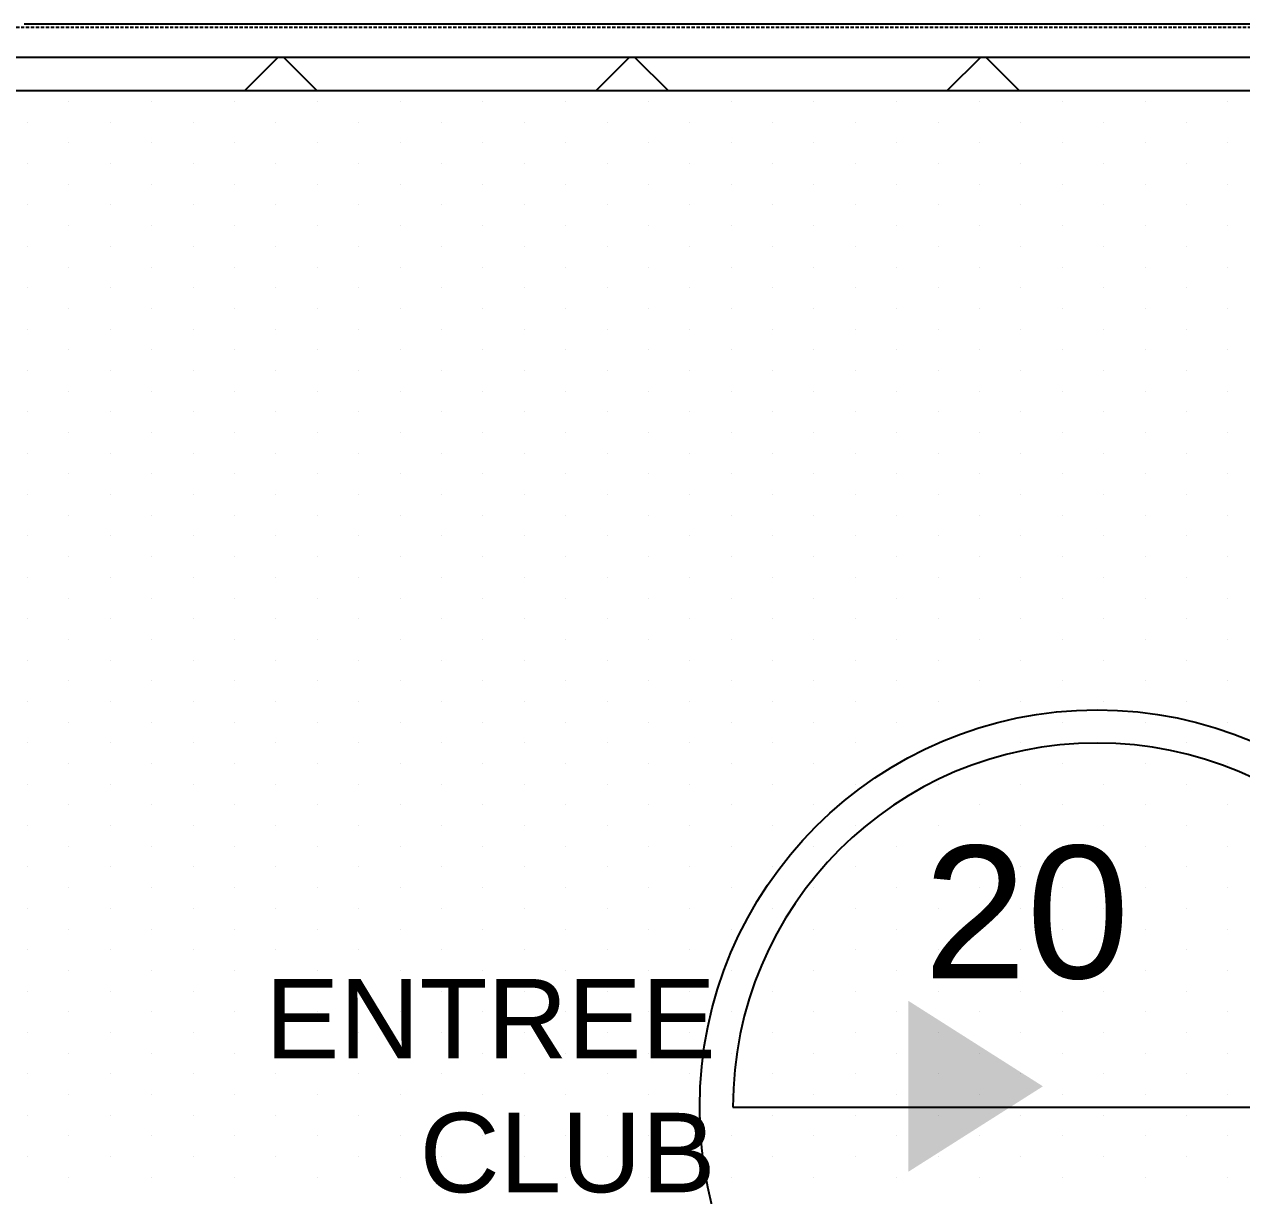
# Model space of a CAD drawing. Header units: millimetres. Extents: x 71819 to 78266, y 23672 to 38445.
# Drawn here: x 74288.2 to 74472, y 31652.4 to 31829.4 of the extents above; entities that cross this region are included whole.
import ezdxf

# ---------------------------------------------------------------- set-up
doc = ezdxf.new("R2010")
doc.units = ezdxf.units.MM
doc.linetypes.add('PROJECTION', pattern=[0.375, 0.25, -0.125])
doc.layers.add('Plan Archi', color=8, linetype='Continuous')
doc.styles.get("Standard").update_dxf_attribs({"font": 'arial.ttf'})

msp = doc.modelspace()

# ---------------------------------------------------------------- linework, layer by layer
at = {"layer": 'Plan Archi', "linetype": 'PROJECTION', "ltscale": 2}
msp.add_line((74043.2, 31828.96), (75078.21, 31828.96), dxfattribs=at)
at = {"layer": 'Plan Archi'}
for p, q in [((74654.62, 31829.38), (74288.18, 31829.38)), ((74557.81, 31824.38), (73776.33, 31824.38)), ((74326.5, 31824.38), (74321.5, 31819.38)), ((74327.37, 31824.38), (74332.37, 31819.38)), ((74379.53, 31824.38), (74374.53, 31819.38)), ((74380.4, 31824.38), (74385.4, 31819.38)), ((74432.56, 31824.38), (74427.56, 31819.38)), ((74433.43, 31824.38), (74438.43, 31819.38)), ((74263.18, 31819.38), (74552.81, 31819.38)), ((74294.94, 31817.72), (74294.94, 31817.72)), ((74307.44, 31817.72), (74307.44, 31817.72)), ((74319.94, 31817.72), (74319.94, 31817.72)), ((74332.44, 31817.72), (74332.44, 31817.72)), ((74344.94, 31817.72), (74344.94, 31817.72)), ((74357.44, 31817.72), (74357.44, 31817.72)), ((74369.94, 31817.72), (74369.94, 31817.72)), ((74382.44, 31817.72), (74382.44, 31817.72)), ((74394.94, 31817.72), (74394.94, 31817.72)), ((74407.44, 31817.72), (74407.44, 31817.72)), ((74419.94, 31817.72), (74419.94, 31817.72)), ((74432.44, 31817.72), (74432.44, 31817.72)), ((74444.94, 31817.72), (74444.94, 31817.72)), ((74457.44, 31817.72), (74457.44, 31817.72)), ((74469.94, 31817.72), (74469.94, 31817.72)), ((74288.69, 31814.6), (74288.69, 31814.6)), ((74301.19, 31814.6), (74301.19, 31814.6)), ((74313.69, 31814.6), (74313.69, 31814.6)), ((74326.19, 31814.6), (74326.19, 31814.6)), ((74338.69, 31814.6), (74338.69, 31814.6)), ((74351.19, 31814.6), (74351.19, 31814.6)), ((74363.69, 31814.6), (74363.69, 31814.6)), ((74376.19, 31814.6), (74376.19, 31814.6)), ((74388.69, 31814.6), (74388.69, 31814.6)), ((74401.19, 31814.6), (74401.19, 31814.6)), ((74413.69, 31814.6), (74413.69, 31814.6)), ((74426.19, 31814.6), (74426.19, 31814.6)), ((74438.69, 31814.6), (74438.69, 31814.6)), ((74451.19, 31814.6), (74451.19, 31814.6)), ((74463.69, 31814.6), (74463.69, 31814.6)), ((74294.94, 31811.47), (74294.94, 31811.47)), ((74307.44, 31811.47), (74307.44, 31811.47)), ((74319.94, 31811.47), (74319.94, 31811.47)), ((74332.44, 31811.47), (74332.44, 31811.47)), ((74344.94, 31811.47), (74344.94, 31811.47)), ((74357.44, 31811.47), (74357.44, 31811.47)), ((74369.94, 31811.47), (74369.94, 31811.47)), ((74382.44, 31811.47), (74382.44, 31811.47)), ((74394.94, 31811.47), (74394.94, 31811.47)), ((74407.44, 31811.47), (74407.44, 31811.47)), ((74419.94, 31811.47), (74419.94, 31811.47)), ((74432.44, 31811.47), (74432.44, 31811.47)), ((74444.94, 31811.47), (74444.94, 31811.47)), ((74457.44, 31811.47), (74457.44, 31811.47)), ((74469.94, 31811.47), (74469.94, 31811.47)), ((74288.69, 31808.35), (74288.69, 31808.35)), ((74301.19, 31808.35), (74301.19, 31808.35)), ((74313.69, 31808.35), (74313.69, 31808.35)), ((74326.19, 31808.35), (74326.19, 31808.35)), ((74338.69, 31808.35), (74338.69, 31808.35)), ((74351.19, 31808.35), (74351.19, 31808.35)), ((74363.69, 31808.35), (74363.69, 31808.35)), ((74376.19, 31808.35), (74376.19, 31808.35)), ((74388.69, 31808.35), (74388.69, 31808.35)), ((74401.19, 31808.35), (74401.19, 31808.35)), ((74413.69, 31808.35), (74413.69, 31808.35)), ((74426.19, 31808.35), (74426.19, 31808.35)), ((74438.69, 31808.35), (74438.69, 31808.35)), ((74451.19, 31808.35), (74451.19, 31808.35)), ((74463.69, 31808.35), (74463.69, 31808.35)), ((74294.94, 31805.22), (74294.94, 31805.22)), ((74307.44, 31805.22), (74307.44, 31805.22)), ((74319.94, 31805.22), (74319.94, 31805.22)), ((74332.44, 31805.22), (74332.44, 31805.22)), ((74344.94, 31805.22), (74344.94, 31805.22)), ((74357.44, 31805.22), (74357.44, 31805.22)), ((74369.94, 31805.22), (74369.94, 31805.22)), ((74382.44, 31805.22), (74382.44, 31805.22)), ((74394.94, 31805.22), (74394.94, 31805.22)), ((74407.44, 31805.22), (74407.44, 31805.22)), ((74419.94, 31805.22), (74419.94, 31805.22)), ((74432.44, 31805.22), (74432.44, 31805.22)), ((74444.94, 31805.22), (74444.94, 31805.22)), ((74457.44, 31805.22), (74457.44, 31805.22)), ((74469.94, 31805.22), (74469.94, 31805.22)), ((74288.69, 31802.1), (74288.69, 31802.1)), ((74301.19, 31802.1), (74301.19, 31802.1)), ((74313.69, 31802.1), (74313.69, 31802.1)), ((74326.19, 31802.1), (74326.19, 31802.1)), ((74338.69, 31802.1), (74338.69, 31802.1)), ((74351.19, 31802.1), (74351.19, 31802.1)), ((74363.69, 31802.1), (74363.69, 31802.1)), ((74376.19, 31802.1), (74376.19, 31802.1)), ((74388.69, 31802.1), (74388.69, 31802.1)), ((74401.19, 31802.1), (74401.19, 31802.1)), ((74413.69, 31802.1), (74413.69, 31802.1)), ((74426.19, 31802.1), (74426.19, 31802.1)), ((74438.69, 31802.1), (74438.69, 31802.1)), ((74451.19, 31802.1), (74451.19, 31802.1)), ((74463.69, 31802.1), (74463.69, 31802.1)), ((74294.94, 31798.97), (74294.94, 31798.97)), ((74307.44, 31798.97), (74307.44, 31798.97)), ((74319.94, 31798.97), (74319.94, 31798.97)), ((74332.44, 31798.97), (74332.44, 31798.97)), ((74344.94, 31798.97), (74344.94, 31798.97)), ((74357.44, 31798.97), (74357.44, 31798.97)), ((74369.94, 31798.97), (74369.94, 31798.97)), ((74382.44, 31798.97), (74382.44, 31798.97)), ((74394.94, 31798.97), (74394.94, 31798.97)), ((74407.44, 31798.97), (74407.44, 31798.97)), ((74419.94, 31798.97), (74419.94, 31798.97)), ((74432.44, 31798.97), (74432.44, 31798.97)), ((74444.94, 31798.97), (74444.94, 31798.97)), ((74457.44, 31798.97), (74457.44, 31798.97)), ((74469.94, 31798.97), (74469.94, 31798.97)), ((74288.69, 31795.85), (74288.69, 31795.85)), ((74301.19, 31795.85), (74301.19, 31795.85)), ((74313.69, 31795.85), (74313.69, 31795.85)), ((74326.19, 31795.85), (74326.19, 31795.85)), ((74338.69, 31795.85), (74338.69, 31795.85)), ((74351.19, 31795.85), (74351.19, 31795.85)), ((74363.69, 31795.85), (74363.69, 31795.85)), ((74376.19, 31795.85), (74376.19, 31795.85)), ((74388.69, 31795.85), (74388.69, 31795.85)), ((74401.19, 31795.85), (74401.19, 31795.85)), ((74413.69, 31795.85), (74413.69, 31795.85)), ((74426.19, 31795.85), (74426.19, 31795.85)), ((74438.69, 31795.85), (74438.69, 31795.85)), ((74451.19, 31795.85), (74451.19, 31795.85)), ((74463.69, 31795.85), (74463.69, 31795.85)), ((74294.94, 31792.72), (74294.94, 31792.72)), ((74307.44, 31792.72), (74307.44, 31792.72)), ((74319.94, 31792.72), (74319.94, 31792.72)), ((74332.44, 31792.72), (74332.44, 31792.72)), ((74344.94, 31792.72), (74344.94, 31792.72)), ((74357.44, 31792.72), (74357.44, 31792.72)), ((74369.94, 31792.72), (74369.94, 31792.72)), ((74382.44, 31792.72), (74382.44, 31792.72)), ((74394.94, 31792.72), (74394.94, 31792.72)), ((74407.44, 31792.72), (74407.44, 31792.72)), ((74419.94, 31792.72), (74419.94, 31792.72)), ((74432.44, 31792.72), (74432.44, 31792.72)), ((74444.94, 31792.72), (74444.94, 31792.72)), ((74457.44, 31792.72), (74457.44, 31792.72)), ((74469.94, 31792.72), (74469.94, 31792.72)), ((74288.69, 31789.6), (74288.69, 31789.6)), ((74301.19, 31789.6), (74301.19, 31789.6)), ((74313.69, 31789.6), (74313.69, 31789.6)), ((74326.19, 31789.6), (74326.19, 31789.6)), ((74338.69, 31789.6), (74338.69, 31789.6)), ((74351.19, 31789.6), (74351.19, 31789.6)), ((74363.69, 31789.6), (74363.69, 31789.6)), ((74376.19, 31789.6), (74376.19, 31789.6)), ((74388.69, 31789.6), (74388.69, 31789.6)), ((74401.19, 31789.6), (74401.19, 31789.6)), ((74413.69, 31789.6), (74413.69, 31789.6)), ((74426.19, 31789.6), (74426.19, 31789.6)), ((74438.69, 31789.6), (74438.69, 31789.6)), ((74451.19, 31789.6), (74451.19, 31789.6)), ((74463.69, 31789.6), (74463.69, 31789.6)), ((74294.94, 31786.47), (74294.94, 31786.47)), ((74307.44, 31786.47), (74307.44, 31786.47)), ((74319.94, 31786.47), (74319.94, 31786.47)), ((74332.44, 31786.47), (74332.44, 31786.47)), ((74344.94, 31786.47), (74344.94, 31786.47)), ((74357.44, 31786.47), (74357.44, 31786.47)), ((74369.94, 31786.47), (74369.94, 31786.47)), ((74382.44, 31786.47), (74382.44, 31786.47)), ((74394.94, 31786.47), (74394.94, 31786.47)), ((74407.44, 31786.47), (74407.44, 31786.47)), ((74419.94, 31786.47), (74419.94, 31786.47)), ((74432.44, 31786.47), (74432.44, 31786.47)), ((74444.94, 31786.47), (74444.94, 31786.47)), ((74457.44, 31786.47), (74457.44, 31786.47)), ((74469.94, 31786.47), (74469.94, 31786.47)), ((74288.69, 31783.35), (74288.69, 31783.35)), ((74301.19, 31783.35), (74301.19, 31783.35)), ((74313.69, 31783.35), (74313.69, 31783.35)), ((74326.19, 31783.35), (74326.19, 31783.35)), ((74338.69, 31783.35), (74338.69, 31783.35)), ((74351.19, 31783.35), (74351.19, 31783.35)), ((74363.69, 31783.35), (74363.69, 31783.35)), ((74376.19, 31783.35), (74376.19, 31783.35)), ((74388.69, 31783.35), (74388.69, 31783.35)), ((74401.19, 31783.35), (74401.19, 31783.35)), ((74413.69, 31783.35), (74413.69, 31783.35)), ((74426.19, 31783.35), (74426.19, 31783.35)), ((74438.69, 31783.35), (74438.69, 31783.35)), ((74451.19, 31783.35), (74451.19, 31783.35)), ((74463.69, 31783.35), (74463.69, 31783.35)), ((74294.94, 31780.22), (74294.94, 31780.22)), ((74307.44, 31780.22), (74307.44, 31780.22)), ((74319.94, 31780.22), (74319.94, 31780.22)), ((74332.44, 31780.22), (74332.44, 31780.22)), ((74344.94, 31780.22), (74344.94, 31780.22)), ((74357.44, 31780.22), (74357.44, 31780.22)), ((74369.94, 31780.22), (74369.94, 31780.22)), ((74382.44, 31780.22), (74382.44, 31780.22)), ((74394.94, 31780.22), (74394.94, 31780.22)), ((74407.44, 31780.22), (74407.44, 31780.22)), ((74419.94, 31780.22), (74419.94, 31780.22)), ((74432.44, 31780.22), (74432.44, 31780.22)), ((74444.94, 31780.22), (74444.94, 31780.22)), ((74457.44, 31780.22), (74457.44, 31780.22)), ((74469.94, 31780.22), (74469.94, 31780.22)), ((74288.69, 31777.1), (74288.69, 31777.1)), ((74301.19, 31777.1), (74301.19, 31777.1)), ((74313.69, 31777.1), (74313.69, 31777.1)), ((74326.19, 31777.1), (74326.19, 31777.1)), ((74338.69, 31777.1), (74338.69, 31777.1)), ((74351.19, 31777.1), (74351.19, 31777.1)), ((74363.69, 31777.1), (74363.69, 31777.1)), ((74376.19, 31777.1), (74376.19, 31777.1)), ((74388.69, 31777.1), (74388.69, 31777.1)), ((74401.19, 31777.1), (74401.19, 31777.1)), ((74413.69, 31777.1), (74413.69, 31777.1)), ((74426.19, 31777.1), (74426.19, 31777.1)), ((74438.69, 31777.1), (74438.69, 31777.1)), ((74451.19, 31777.1), (74451.19, 31777.1)), ((74463.69, 31777.1), (74463.69, 31777.1)), ((74294.94, 31773.97), (74294.94, 31773.97)), ((74307.44, 31773.97), (74307.44, 31773.97)), ((74319.94, 31773.97), (74319.94, 31773.97)), ((74332.44, 31773.97), (74332.44, 31773.97)), ((74344.94, 31773.97), (74344.94, 31773.97)), ((74357.44, 31773.97), (74357.44, 31773.97)), ((74369.94, 31773.97), (74369.94, 31773.97)), ((74382.44, 31773.97), (74382.44, 31773.97)), ((74394.94, 31773.97), (74394.94, 31773.97)), ((74407.44, 31773.97), (74407.44, 31773.97)), ((74419.94, 31773.97), (74419.94, 31773.97)), ((74432.44, 31773.97), (74432.44, 31773.97)), ((74444.94, 31773.97), (74444.94, 31773.97)), ((74457.44, 31773.97), (74457.44, 31773.97)), ((74469.94, 31773.97), (74469.94, 31773.97)), ((74288.69, 31770.85), (74288.69, 31770.85)), ((74301.19, 31770.85), (74301.19, 31770.85)), ((74313.69, 31770.85), (74313.69, 31770.85)), ((74326.19, 31770.85), (74326.19, 31770.85)), ((74338.69, 31770.85), (74338.69, 31770.85)), ((74351.19, 31770.85), (74351.19, 31770.85)), ((74363.69, 31770.85), (74363.69, 31770.85)), ((74376.19, 31770.85), (74376.19, 31770.85)), ((74388.69, 31770.85), (74388.69, 31770.85)), ((74401.19, 31770.85), (74401.19, 31770.85)), ((74413.69, 31770.85), (74413.69, 31770.85)), ((74426.19, 31770.85), (74426.19, 31770.85)), ((74438.69, 31770.85), (74438.69, 31770.85)), ((74451.19, 31770.85), (74451.19, 31770.85)), ((74463.69, 31770.85), (74463.69, 31770.85)), ((74294.94, 31767.72), (74294.94, 31767.72)), ((74307.44, 31767.72), (74307.44, 31767.72)), ((74319.94, 31767.72), (74319.94, 31767.72)), ((74332.44, 31767.72), (74332.44, 31767.72)), ((74344.94, 31767.72), (74344.94, 31767.72)), ((74357.44, 31767.72), (74357.44, 31767.72)), ((74369.94, 31767.72), (74369.94, 31767.72)), ((74382.44, 31767.72), (74382.44, 31767.72)), ((74394.94, 31767.72), (74394.94, 31767.72)), ((74407.44, 31767.72), (74407.44, 31767.72)), ((74419.94, 31767.72), (74419.94, 31767.72)), ((74432.44, 31767.72), (74432.44, 31767.72)), ((74444.94, 31767.72), (74444.94, 31767.72)), ((74457.44, 31767.72), (74457.44, 31767.72)), ((74469.94, 31767.72), (74469.94, 31767.72)), ((74288.69, 31764.6), (74288.69, 31764.6)), ((74301.19, 31764.6), (74301.19, 31764.6)), ((74313.69, 31764.6), (74313.69, 31764.6)), ((74326.19, 31764.6), (74326.19, 31764.6)), ((74338.69, 31764.6), (74338.69, 31764.6)), ((74351.19, 31764.6), (74351.19, 31764.6)), ((74363.69, 31764.6), (74363.69, 31764.6)), ((74376.19, 31764.6), (74376.19, 31764.6)), ((74388.69, 31764.6), (74388.69, 31764.6)), ((74401.19, 31764.6), (74401.19, 31764.6)), ((74413.69, 31764.6), (74413.69, 31764.6)), ((74426.19, 31764.6), (74426.19, 31764.6)), ((74438.69, 31764.6), (74438.69, 31764.6)), ((74451.19, 31764.6), (74451.19, 31764.6)), ((74463.69, 31764.6), (74463.69, 31764.6)), ((74294.94, 31761.47), (74294.94, 31761.47)), ((74307.44, 31761.47), (74307.44, 31761.47)), ((74319.94, 31761.47), (74319.94, 31761.47)), ((74332.44, 31761.47), (74332.44, 31761.47)), ((74344.94, 31761.47), (74344.94, 31761.47)), ((74357.44, 31761.47), (74357.44, 31761.47)), ((74369.94, 31761.47), (74369.94, 31761.47)), ((74382.44, 31761.47), (74382.44, 31761.47)), ((74394.94, 31761.47), (74394.94, 31761.47)), ((74407.44, 31761.47), (74407.44, 31761.47)), ((74419.94, 31761.47), (74419.94, 31761.47)), ((74432.44, 31761.47), (74432.44, 31761.47)), ((74444.94, 31761.47), (74444.94, 31761.47)), ((74457.44, 31761.47), (74457.44, 31761.47)), ((74469.94, 31761.47), (74469.94, 31761.47)), ((74288.69, 31758.35), (74288.69, 31758.35)), ((74301.19, 31758.35), (74301.19, 31758.35)), ((74313.69, 31758.35), (74313.69, 31758.35)), ((74326.19, 31758.35), (74326.19, 31758.35)), ((74338.69, 31758.35), (74338.69, 31758.35)), ((74351.19, 31758.35), (74351.19, 31758.35)), ((74363.69, 31758.35), (74363.69, 31758.35)), ((74376.19, 31758.35), (74376.19, 31758.35)), ((74388.69, 31758.35), (74388.69, 31758.35)), ((74401.19, 31758.35), (74401.19, 31758.35)), ((74413.69, 31758.35), (74413.69, 31758.35)), ((74426.19, 31758.35), (74426.19, 31758.35)), ((74438.69, 31758.35), (74438.69, 31758.35)), ((74451.19, 31758.35), (74451.19, 31758.35)), ((74463.69, 31758.35), (74463.69, 31758.35)), ((74294.94, 31755.22), (74294.94, 31755.22)), ((74307.44, 31755.22), (74307.44, 31755.22)), ((74319.94, 31755.22), (74319.94, 31755.22)), ((74332.44, 31755.22), (74332.44, 31755.22)), ((74344.94, 31755.22), (74344.94, 31755.22)), ((74357.44, 31755.22), (74357.44, 31755.22)), ((74369.94, 31755.22), (74369.94, 31755.22)), ((74382.44, 31755.22), (74382.44, 31755.22)), ((74394.94, 31755.22), (74394.94, 31755.22)), ((74407.44, 31755.22), (74407.44, 31755.22)), ((74419.94, 31755.22), (74419.94, 31755.22)), ((74432.44, 31755.22), (74432.44, 31755.22)), ((74444.94, 31755.22), (74444.94, 31755.22)), ((74457.44, 31755.22), (74457.44, 31755.22)), ((74469.94, 31755.22), (74469.94, 31755.22)), ((74288.69, 31752.1), (74288.69, 31752.1)), ((74301.19, 31752.1), (74301.19, 31752.1)), ((74313.69, 31752.1), (74313.69, 31752.1)), ((74326.19, 31752.1), (74326.19, 31752.1)), ((74338.69, 31752.1), (74338.69, 31752.1)), ((74351.19, 31752.1), (74351.19, 31752.1)), ((74363.69, 31752.1), (74363.69, 31752.1)), ((74376.19, 31752.1), (74376.19, 31752.1)), ((74388.69, 31752.1), (74388.69, 31752.1)), ((74401.19, 31752.1), (74401.19, 31752.1)), ((74413.69, 31752.1), (74413.69, 31752.1)), ((74426.19, 31752.1), (74426.19, 31752.1)), ((74438.69, 31752.1), (74438.69, 31752.1)), ((74451.19, 31752.1), (74451.19, 31752.1)), ((74463.69, 31752.1), (74463.69, 31752.1)), ((74294.94, 31748.97), (74294.94, 31748.97)), ((74307.44, 31748.97), (74307.44, 31748.97)), ((74319.94, 31748.97), (74319.94, 31748.97)), ((74332.44, 31748.97), (74332.44, 31748.97)), ((74344.94, 31748.97), (74344.94, 31748.97)), ((74357.44, 31748.97), (74357.44, 31748.97)), ((74369.94, 31748.97), (74369.94, 31748.97)), ((74382.44, 31748.97), (74382.44, 31748.97)), ((74394.94, 31748.97), (74394.94, 31748.97)), ((74407.44, 31748.97), (74407.44, 31748.97)), ((74419.94, 31748.97), (74419.94, 31748.97)), ((74432.44, 31748.97), (74432.44, 31748.97)), ((74444.94, 31748.97), (74444.94, 31748.97)), ((74457.44, 31748.97), (74457.44, 31748.97)), ((74469.94, 31748.97), (74469.94, 31748.97)), ((74288.69, 31745.85), (74288.69, 31745.85)), ((74301.19, 31745.85), (74301.19, 31745.85)), ((74313.69, 31745.85), (74313.69, 31745.85)), ((74326.19, 31745.85), (74326.19, 31745.85)), ((74338.69, 31745.85), (74338.69, 31745.85)), ((74351.19, 31745.85), (74351.19, 31745.85)), ((74363.69, 31745.85), (74363.69, 31745.85)), ((74376.19, 31745.85), (74376.19, 31745.85)), ((74388.69, 31745.85), (74388.69, 31745.85)), ((74401.19, 31745.85), (74401.19, 31745.85)), ((74413.69, 31745.85), (74413.69, 31745.85)), ((74426.19, 31745.85), (74426.19, 31745.85)), ((74438.69, 31745.85), (74438.69, 31745.85)), ((74451.19, 31745.85), (74451.19, 31745.85)), ((74463.69, 31745.85), (74463.69, 31745.85)), ((74294.94, 31742.72), (74294.94, 31742.72)), ((74307.44, 31742.72), (74307.44, 31742.72)), ((74319.94, 31742.72), (74319.94, 31742.72)), ((74332.44, 31742.72), (74332.44, 31742.72)), ((74344.94, 31742.72), (74344.94, 31742.72)), ((74357.44, 31742.72), (74357.44, 31742.72)), ((74369.94, 31742.72), (74369.94, 31742.72)), ((74382.44, 31742.72), (74382.44, 31742.72)), ((74394.94, 31742.72), (74394.94, 31742.72)), ((74407.44, 31742.72), (74407.44, 31742.72)), ((74419.94, 31742.72), (74419.94, 31742.72)), ((74432.44, 31742.72), (74432.44, 31742.72)), ((74444.94, 31742.72), (74444.94, 31742.72)), ((74457.44, 31742.72), (74457.44, 31742.72)), ((74469.94, 31742.72), (74469.94, 31742.72)), ((74288.69, 31739.6), (74288.69, 31739.6)), ((74301.19, 31739.6), (74301.19, 31739.6)), ((74313.69, 31739.6), (74313.69, 31739.6)), ((74326.19, 31739.6), (74326.19, 31739.6)), ((74338.69, 31739.6), (74338.69, 31739.6)), ((74351.19, 31739.6), (74351.19, 31739.6)), ((74363.69, 31739.6), (74363.69, 31739.6)), ((74376.19, 31739.6), (74376.19, 31739.6)), ((74388.69, 31739.6), (74388.69, 31739.6)), ((74401.19, 31739.6), (74401.19, 31739.6)), ((74413.69, 31739.6), (74413.69, 31739.6)), ((74426.19, 31739.6), (74426.19, 31739.6)), ((74438.69, 31739.6), (74438.69, 31739.6)), ((74451.19, 31739.6), (74451.19, 31739.6)), ((74463.69, 31739.6), (74463.69, 31739.6)), ((74294.94, 31736.47), (74294.94, 31736.47)), ((74307.44, 31736.47), (74307.44, 31736.47)), ((74319.94, 31736.47), (74319.94, 31736.47)), ((74332.44, 31736.47), (74332.44, 31736.47)), ((74344.94, 31736.47), (74344.94, 31736.47)), ((74357.44, 31736.47), (74357.44, 31736.47)), ((74369.94, 31736.47), (74369.94, 31736.47)), ((74382.44, 31736.47), (74382.44, 31736.47)), ((74394.94, 31736.47), (74394.94, 31736.47)), ((74407.44, 31736.47), (74407.44, 31736.47)), ((74419.94, 31736.47), (74419.94, 31736.47)), ((74432.44, 31736.47), (74432.44, 31736.47)), ((74444.94, 31736.47), (74444.94, 31736.47)), ((74457.44, 31736.47), (74457.44, 31736.47)), ((74469.94, 31736.47), (74469.94, 31736.47)), ((74288.69, 31733.35), (74288.69, 31733.35)), ((74301.19, 31733.35), (74301.19, 31733.35)), ((74313.69, 31733.35), (74313.69, 31733.35)), ((74326.19, 31733.35), (74326.19, 31733.35)), ((74338.69, 31733.35), (74338.69, 31733.35)), ((74351.19, 31733.35), (74351.19, 31733.35)), ((74363.69, 31733.35), (74363.69, 31733.35)), ((74376.19, 31733.35), (74376.19, 31733.35)), ((74388.69, 31733.35), (74388.69, 31733.35)), ((74401.19, 31733.35), (74401.19, 31733.35)), ((74413.69, 31733.35), (74413.69, 31733.35)), ((74426.19, 31733.35), (74426.19, 31733.35)), ((74438.69, 31733.35), (74438.69, 31733.35)), ((74451.19, 31733.35), (74451.19, 31733.35)), ((74463.69, 31733.35), (74463.69, 31733.35)), ((74294.94, 31730.22), (74294.94, 31730.22)), ((74307.44, 31730.22), (74307.44, 31730.22)), ((74319.94, 31730.22), (74319.94, 31730.22)), ((74332.44, 31730.22), (74332.44, 31730.22)), ((74344.94, 31730.22), (74344.94, 31730.22)), ((74357.44, 31730.22), (74357.44, 31730.22)), ((74369.94, 31730.22), (74369.94, 31730.22)), ((74382.44, 31730.22), (74382.44, 31730.22)), ((74394.94, 31730.22), (74394.94, 31730.22)), ((74407.44, 31730.22), (74407.44, 31730.22)), ((74419.94, 31730.22), (74419.94, 31730.22)), ((74432.44, 31730.22), (74432.44, 31730.22)), ((74444.94, 31730.22), (74444.94, 31730.22)), ((74457.44, 31730.22), (74457.44, 31730.22)), ((74469.94, 31730.22), (74469.94, 31730.22)), ((74288.69, 31727.1), (74288.69, 31727.1)), ((74301.19, 31727.1), (74301.19, 31727.1)), ((74313.69, 31727.1), (74313.69, 31727.1)), ((74326.19, 31727.1), (74326.19, 31727.1)), ((74338.69, 31727.1), (74338.69, 31727.1)), ((74351.19, 31727.1), (74351.19, 31727.1)), ((74363.69, 31727.1), (74363.69, 31727.1)), ((74376.19, 31727.1), (74376.19, 31727.1)), ((74388.69, 31727.1), (74388.69, 31727.1)), ((74401.19, 31727.1), (74401.19, 31727.1)), ((74413.69, 31727.1), (74413.69, 31727.1)), ((74426.19, 31727.1), (74426.19, 31727.1)), ((74438.69, 31727.1), (74438.69, 31727.1)), ((74451.19, 31727.1), (74451.19, 31727.1)), ((74463.69, 31727.1), (74463.69, 31727.1)), ((74294.94, 31723.97), (74294.94, 31723.97)), ((74307.44, 31723.97), (74307.44, 31723.97)), ((74319.94, 31723.97), (74319.94, 31723.97)), ((74332.44, 31723.97), (74332.44, 31723.97)), ((74344.94, 31723.97), (74344.94, 31723.97)), ((74357.44, 31723.97), (74357.44, 31723.97)), ((74369.94, 31723.97), (74369.94, 31723.97)), ((74382.44, 31723.97), (74382.44, 31723.97)), ((74394.94, 31723.97), (74394.94, 31723.97)), ((74407.44, 31723.97), (74407.44, 31723.97)), ((74419.94, 31723.97), (74419.94, 31723.97)), ((74432.44, 31723.97), (74432.44, 31723.97)), ((74444.94, 31723.97), (74444.94, 31723.97)), ((74457.44, 31723.97), (74457.44, 31723.97)), ((74469.94, 31723.97), (74469.94, 31723.97)), ((74288.69, 31720.85), (74288.69, 31720.85)), ((74301.19, 31720.85), (74301.19, 31720.85)), ((74313.69, 31720.85), (74313.69, 31720.85)), ((74326.19, 31720.85), (74326.19, 31720.85)), ((74338.69, 31720.85), (74338.69, 31720.85)), ((74351.19, 31720.85), (74351.19, 31720.85)), ((74363.69, 31720.85), (74363.69, 31720.85)), ((74376.19, 31720.85), (74376.19, 31720.85)), ((74388.69, 31720.85), (74388.69, 31720.85)), ((74401.19, 31720.85), (74401.19, 31720.85)), ((74413.69, 31720.85), (74413.69, 31720.85)), ((74426.19, 31720.85), (74426.19, 31720.85)), ((74438.69, 31720.85), (74438.69, 31720.85)), ((74451.19, 31720.85), (74451.19, 31720.85)), ((74463.69, 31720.85), (74463.69, 31720.85)), ((74294.94, 31717.72), (74294.94, 31717.72)), ((74307.44, 31717.72), (74307.44, 31717.72)), ((74319.94, 31717.72), (74319.94, 31717.72)), ((74332.44, 31717.72), (74332.44, 31717.72)), ((74344.94, 31717.72), (74344.94, 31717.72)), ((74357.44, 31717.72), (74357.44, 31717.72)), ((74369.94, 31717.72), (74369.94, 31717.72)), ((74382.44, 31717.72), (74382.44, 31717.72)), ((74394.94, 31717.72), (74394.94, 31717.72)), ((74407.44, 31717.72), (74407.44, 31717.72)), ((74419.94, 31717.72), (74419.94, 31717.72)), ((74432.44, 31717.72), (74432.44, 31717.72)), ((74444.94, 31717.72), (74444.94, 31717.72)), ((74457.44, 31717.72), (74457.44, 31717.72)), ((74469.94, 31717.72), (74469.94, 31717.72)), ((74288.69, 31714.6), (74288.69, 31714.6)), ((74301.19, 31714.6), (74301.19, 31714.6)), ((74313.69, 31714.6), (74313.69, 31714.6)), ((74326.19, 31714.6), (74326.19, 31714.6)), ((74338.69, 31714.6), (74338.69, 31714.6)), ((74351.19, 31714.6), (74351.19, 31714.6)), ((74363.69, 31714.6), (74363.69, 31714.6)), ((74376.19, 31714.6), (74376.19, 31714.6)), ((74388.69, 31714.6), (74388.69, 31714.6)), ((74401.19, 31714.6), (74401.19, 31714.6)), ((74413.69, 31714.6), (74413.69, 31714.6)), ((74426.19, 31714.6), (74426.19, 31714.6)), ((74438.69, 31714.6), (74438.69, 31714.6)), ((74451.19, 31714.6), (74451.19, 31714.6)), ((74463.69, 31714.6), (74463.69, 31714.6)), ((74294.94, 31711.47), (74294.94, 31711.47)), ((74307.44, 31711.47), (74307.44, 31711.47)), ((74319.94, 31711.47), (74319.94, 31711.47)), ((74332.44, 31711.47), (74332.44, 31711.47)), ((74344.94, 31711.47), (74344.94, 31711.47)), ((74357.44, 31711.47), (74357.44, 31711.47)), ((74369.94, 31711.47), (74369.94, 31711.47)), ((74382.44, 31711.47), (74382.44, 31711.47)), ((74394.94, 31711.47), (74394.94, 31711.47)), ((74407.44, 31711.47), (74407.44, 31711.47)), ((74419.94, 31711.47), (74419.94, 31711.47)), ((74432.44, 31711.47), (74432.44, 31711.47)), ((74444.94, 31711.47), (74444.94, 31711.47)), ((74457.44, 31711.47), (74457.44, 31711.47)), ((74469.94, 31711.47), (74469.94, 31711.47)), ((74288.69, 31708.35), (74288.69, 31708.35)), ((74301.19, 31708.35), (74301.19, 31708.35)), ((74313.69, 31708.35), (74313.69, 31708.35)), ((74326.19, 31708.35), (74326.19, 31708.35)), ((74338.69, 31708.35), (74338.69, 31708.35)), ((74351.19, 31708.35), (74351.19, 31708.35)), ((74363.69, 31708.35), (74363.69, 31708.35)), ((74376.19, 31708.35), (74376.19, 31708.35)), ((74388.69, 31708.35), (74388.69, 31708.35)), ((74401.19, 31708.35), (74401.19, 31708.35)), ((74413.69, 31708.35), (74413.69, 31708.35)), ((74426.19, 31708.35), (74426.19, 31708.35)), ((74438.69, 31708.35), (74438.69, 31708.35)), ((74451.19, 31708.35), (74451.19, 31708.35)), ((74463.69, 31708.35), (74463.69, 31708.35)), ((74294.94, 31705.22), (74294.94, 31705.22)), ((74307.44, 31705.22), (74307.44, 31705.22)), ((74319.94, 31705.22), (74319.94, 31705.22)), ((74332.44, 31705.22), (74332.44, 31705.22)), ((74344.94, 31705.22), (74344.94, 31705.22)), ((74357.44, 31705.22), (74357.44, 31705.22)), ((74369.94, 31705.22), (74369.94, 31705.22)), ((74382.44, 31705.22), (74382.44, 31705.22)), ((74394.94, 31705.22), (74394.94, 31705.22)), ((74407.44, 31705.22), (74407.44, 31705.22)), ((74419.94, 31705.22), (74419.94, 31705.22)), ((74432.44, 31705.22), (74432.44, 31705.22)), ((74444.94, 31705.22), (74444.94, 31705.22)), ((74457.44, 31705.22), (74457.44, 31705.22)), ((74469.94, 31705.22), (74469.94, 31705.22)), ((74288.69, 31702.1), (74288.69, 31702.1)), ((74301.19, 31702.1), (74301.19, 31702.1)), ((74313.69, 31702.1), (74313.69, 31702.1)), ((74326.19, 31702.1), (74326.19, 31702.1)), ((74338.69, 31702.1), (74338.69, 31702.1)), ((74351.19, 31702.1), (74351.19, 31702.1)), ((74363.69, 31702.1), (74363.69, 31702.1)), ((74376.19, 31702.1), (74376.19, 31702.1)), ((74388.69, 31702.1), (74388.69, 31702.1)), ((74401.19, 31702.1), (74401.19, 31702.1)), ((74413.69, 31702.1), (74413.69, 31702.1)), ((74426.19, 31702.1), (74426.19, 31702.1)), ((74438.69, 31702.1), (74438.69, 31702.1)), ((74451.19, 31702.1), (74451.19, 31702.1)), ((74463.69, 31702.1), (74463.69, 31702.1)), ((74294.94, 31698.97), (74294.94, 31698.97)), ((74307.44, 31698.97), (74307.44, 31698.97)), ((74319.94, 31698.97), (74319.94, 31698.97)), ((74332.44, 31698.97), (74332.44, 31698.97)), ((74344.94, 31698.97), (74344.94, 31698.97)), ((74357.44, 31698.97), (74357.44, 31698.97)), ((74369.94, 31698.97), (74369.94, 31698.97)), ((74382.44, 31698.97), (74382.44, 31698.97)), ((74394.94, 31698.97), (74394.94, 31698.97)), ((74407.44, 31698.97), (74407.44, 31698.97)), ((74419.94, 31698.97), (74419.94, 31698.97)), ((74432.44, 31698.97), (74432.44, 31698.97)), ((74444.94, 31698.97), (74444.94, 31698.97)), ((74457.44, 31698.97), (74457.44, 31698.97)), ((74469.94, 31698.97), (74469.94, 31698.97)), ((74288.69, 31695.85), (74288.69, 31695.85)), ((74301.19, 31695.85), (74301.19, 31695.85)), ((74313.69, 31695.85), (74313.69, 31695.85)), ((74326.19, 31695.85), (74326.19, 31695.85)), ((74338.69, 31695.85), (74338.69, 31695.85)), ((74351.19, 31695.85), (74351.19, 31695.85)), ((74363.69, 31695.85), (74363.69, 31695.85)), ((74376.19, 31695.85), (74376.19, 31695.85)), ((74388.69, 31695.85), (74388.69, 31695.85)), ((74401.19, 31695.85), (74401.19, 31695.85)), ((74413.69, 31695.85), (74413.69, 31695.85)), ((74426.19, 31695.85), (74426.19, 31695.85)), ((74438.69, 31695.85), (74438.69, 31695.85)), ((74451.19, 31695.85), (74451.19, 31695.85)), ((74463.69, 31695.85), (74463.69, 31695.85)), ((74294.94, 31692.72), (74294.94, 31692.72)), ((74307.44, 31692.72), (74307.44, 31692.72)), ((74319.94, 31692.72), (74319.94, 31692.72)), ((74332.44, 31692.72), (74332.44, 31692.72)), ((74344.94, 31692.72), (74344.94, 31692.72)), ((74357.44, 31692.72), (74357.44, 31692.72)), ((74369.94, 31692.72), (74369.94, 31692.72)), ((74382.44, 31692.72), (74382.44, 31692.72)), ((74394.94, 31692.72), (74394.94, 31692.72)), ((74407.44, 31692.72), (74407.44, 31692.72)), ((74419.94, 31692.72), (74419.94, 31692.72)), ((74432.44, 31692.72), (74432.44, 31692.72)), ((74444.94, 31692.72), (74444.94, 31692.72)), ((74457.44, 31692.72), (74457.44, 31692.72)), ((74469.94, 31692.72), (74469.94, 31692.72)), ((74288.69, 31689.6), (74288.69, 31689.6)), ((74301.19, 31689.6), (74301.19, 31689.6)), ((74313.69, 31689.6), (74313.69, 31689.6)), ((74326.19, 31689.6), (74326.19, 31689.6)), ((74338.69, 31689.6), (74338.69, 31689.6)), ((74351.19, 31689.6), (74351.19, 31689.6)), ((74363.69, 31689.6), (74363.69, 31689.6)), ((74376.19, 31689.6), (74376.19, 31689.6)), ((74388.69, 31689.6), (74388.69, 31689.6)), ((74401.19, 31689.6), (74401.19, 31689.6)), ((74413.69, 31689.6), (74413.69, 31689.6)), ((74426.19, 31689.6), (74426.19, 31689.6)), ((74438.69, 31689.6), (74438.69, 31689.6)), ((74451.19, 31689.6), (74451.19, 31689.6)), ((74463.69, 31689.6), (74463.69, 31689.6)), ((74294.94, 31686.47), (74294.94, 31686.47)), ((74307.44, 31686.47), (74307.44, 31686.47)), ((74319.94, 31686.47), (74319.94, 31686.47)), ((74332.44, 31686.47), (74332.44, 31686.47)), ((74344.94, 31686.47), (74344.94, 31686.47)), ((74357.44, 31686.47), (74357.44, 31686.47)), ((74369.94, 31686.47), (74369.94, 31686.47)), ((74382.44, 31686.47), (74382.44, 31686.47)), ((74394.94, 31686.47), (74394.94, 31686.47)), ((74407.44, 31686.47), (74407.44, 31686.47)), ((74419.94, 31686.47), (74419.94, 31686.47)), ((74432.44, 31686.47), (74432.44, 31686.47)), ((74444.94, 31686.47), (74444.94, 31686.47)), ((74457.44, 31686.47), (74457.44, 31686.47)), ((74469.94, 31686.47), (74469.94, 31686.47)), ((74288.69, 31683.35), (74288.69, 31683.35)), ((74301.19, 31683.35), (74301.19, 31683.35)), ((74313.69, 31683.35), (74313.69, 31683.35)), ((74326.19, 31683.35), (74326.19, 31683.35)), ((74338.69, 31683.35), (74338.69, 31683.35)), ((74351.19, 31683.35), (74351.19, 31683.35)), ((74363.69, 31683.35), (74363.69, 31683.35)), ((74376.19, 31683.35), (74376.19, 31683.35)), ((74388.69, 31683.35), (74388.69, 31683.35)), ((74401.19, 31683.35), (74401.19, 31683.35)), ((74413.69, 31683.35), (74413.69, 31683.35)), ((74426.19, 31683.35), (74426.19, 31683.35)), ((74438.69, 31683.35), (74438.69, 31683.35)), ((74451.19, 31683.35), (74451.19, 31683.35)), ((74463.69, 31683.35), (74463.69, 31683.35)), ((74294.94, 31680.22), (74294.94, 31680.22)), ((74307.44, 31680.22), (74307.44, 31680.22)), ((74319.94, 31680.22), (74319.94, 31680.22)), ((74332.44, 31680.22), (74332.44, 31680.22)), ((74344.94, 31680.22), (74344.94, 31680.22)), ((74357.44, 31680.22), (74357.44, 31680.22)), ((74369.94, 31680.22), (74369.94, 31680.22)), ((74382.44, 31680.22), (74382.44, 31680.22)), ((74394.94, 31680.22), (74394.94, 31680.22)), ((74407.44, 31680.22), (74407.44, 31680.22)), ((74419.94, 31680.22), (74419.94, 31680.22)), ((74432.44, 31680.22), (74432.44, 31680.22)), ((74444.94, 31680.22), (74444.94, 31680.22)), ((74457.44, 31680.22), (74457.44, 31680.22)), ((74469.94, 31680.22), (74469.94, 31680.22)), ((74288.69, 31677.1), (74288.69, 31677.1)), ((74301.19, 31677.1), (74301.19, 31677.1)), ((74313.69, 31677.1), (74313.69, 31677.1)), ((74326.19, 31677.1), (74326.19, 31677.1)), ((74338.69, 31677.1), (74338.69, 31677.1)), ((74351.19, 31677.1), (74351.19, 31677.1)), ((74363.69, 31677.1), (74363.69, 31677.1)), ((74376.19, 31677.1), (74376.19, 31677.1)), ((74388.69, 31677.1), (74388.69, 31677.1)), ((74401.19, 31677.1), (74401.19, 31677.1)), ((74413.69, 31677.1), (74413.69, 31677.1)), ((74426.19, 31677.1), (74426.19, 31677.1)), ((74438.69, 31677.1), (74438.69, 31677.1)), ((74451.19, 31677.1), (74451.19, 31677.1)), ((74463.69, 31677.1), (74463.69, 31677.1)), ((74294.94, 31673.97), (74294.94, 31673.97)), ((74307.44, 31673.97), (74307.44, 31673.97)), ((74319.94, 31673.97), (74319.94, 31673.97)), ((74332.44, 31673.97), (74332.44, 31673.97)), ((74344.94, 31673.97), (74344.94, 31673.97)), ((74357.44, 31673.97), (74357.44, 31673.97)), ((74369.94, 31673.97), (74369.94, 31673.97)), ((74382.44, 31673.97), (74382.44, 31673.97)), ((74394.94, 31673.97), (74394.94, 31673.97)), ((74407.44, 31673.97), (74407.44, 31673.97)), ((74419.94, 31673.97), (74419.94, 31673.97)), ((74432.44, 31673.97), (74432.44, 31673.97)), ((74444.94, 31673.97), (74444.94, 31673.97)), ((74457.44, 31673.97), (74457.44, 31673.97)), ((74469.94, 31673.97), (74469.94, 31673.97)), ((74288.69, 31670.85), (74288.69, 31670.85)), ((74301.19, 31670.85), (74301.19, 31670.85)), ((74313.69, 31670.85), (74313.69, 31670.85)), ((74326.19, 31670.85), (74326.19, 31670.85)), ((74338.69, 31670.85), (74338.69, 31670.85)), ((74351.19, 31670.85), (74351.19, 31670.85)), ((74363.69, 31670.85), (74363.69, 31670.85)), ((74376.19, 31670.85), (74376.19, 31670.85)), ((74388.69, 31670.85), (74388.69, 31670.85)), ((74401.19, 31670.85), (74401.19, 31670.85)), ((74413.69, 31670.85), (74413.69, 31670.85)), ((74426.19, 31670.85), (74426.19, 31670.85)), ((74438.69, 31670.85), (74438.69, 31670.85)), ((74451.19, 31670.85), (74451.19, 31670.85)), ((74463.69, 31670.85), (74463.69, 31670.85)), ((74294.94, 31667.72), (74294.94, 31667.72)), ((74307.44, 31667.72), (74307.44, 31667.72)), ((74319.94, 31667.72), (74319.94, 31667.72)), ((74332.44, 31667.72), (74332.44, 31667.72)), ((74344.94, 31667.72), (74344.94, 31667.72)), ((74357.44, 31667.72), (74357.44, 31667.72)), ((74369.94, 31667.72), (74369.94, 31667.72)), ((74382.44, 31667.72), (74382.44, 31667.72)), ((74394.94, 31667.72), (74394.94, 31667.72)), ((74407.44, 31667.72), (74407.44, 31667.72)), ((74419.94, 31667.72), (74419.94, 31667.72)), ((74432.44, 31667.72), (74432.44, 31667.72)), ((74444.94, 31667.72), (74444.94, 31667.72)), ((74457.44, 31667.72), (74457.44, 31667.72)), ((74469.94, 31667.72), (74469.94, 31667.72)), ((74395.19, 31665.82), (74505.19, 31665.82)), ((74288.69, 31664.6), (74288.69, 31664.6)), ((74301.19, 31664.6), (74301.19, 31664.6)), ((74313.69, 31664.6), (74313.69, 31664.6)), ((74326.19, 31664.6), (74326.19, 31664.6)), ((74338.69, 31664.6), (74338.69, 31664.6)), ((74351.19, 31664.6), (74351.19, 31664.6)), ((74363.69, 31664.6), (74363.69, 31664.6)), ((74376.19, 31664.6), (74376.19, 31664.6)), ((74388.69, 31664.6), (74388.69, 31664.6)), ((74401.19, 31664.6), (74401.19, 31664.6)), ((74413.69, 31664.6), (74413.69, 31664.6)), ((74426.19, 31664.6), (74426.19, 31664.6)), ((74438.69, 31664.6), (74438.69, 31664.6)), ((74451.19, 31664.6), (74451.19, 31664.6)), ((74463.69, 31664.6), (74463.69, 31664.6)), ((74294.94, 31661.47), (74294.94, 31661.47)), ((74307.44, 31661.47), (74307.44, 31661.47)), ((74319.94, 31661.47), (74319.94, 31661.47)), ((74332.44, 31661.47), (74332.44, 31661.47)), ((74344.94, 31661.47), (74344.94, 31661.47)), ((74357.44, 31661.47), (74357.44, 31661.47)), ((74369.94, 31661.47), (74369.94, 31661.47)), ((74382.44, 31661.47), (74382.44, 31661.47)), ((74394.94, 31661.47), (74394.94, 31661.47)), ((74407.44, 31661.47), (74407.44, 31661.47)), ((74419.94, 31661.47), (74419.94, 31661.47)), ((74432.44, 31661.47), (74432.44, 31661.47)), ((74444.94, 31661.47), (74444.94, 31661.47)), ((74457.44, 31661.47), (74457.44, 31661.47)), ((74469.94, 31661.47), (74469.94, 31661.47)), ((74288.69, 31658.35), (74288.69, 31658.35)), ((74301.19, 31658.35), (74301.19, 31658.35)), ((74313.69, 31658.35), (74313.69, 31658.35)), ((74326.19, 31658.35), (74326.19, 31658.35)), ((74338.69, 31658.35), (74338.69, 31658.35)), ((74351.19, 31658.35), (74351.19, 31658.35)), ((74363.69, 31658.35), (74363.69, 31658.35)), ((74376.19, 31658.35), (74376.19, 31658.35)), ((74388.69, 31658.35), (74388.69, 31658.35)), ((74401.19, 31658.35), (74401.19, 31658.35)), ((74413.69, 31658.35), (74413.69, 31658.35)), ((74426.19, 31658.35), (74426.19, 31658.35)), ((74438.69, 31658.35), (74438.69, 31658.35)), ((74451.19, 31658.35), (74451.19, 31658.35)), ((74463.69, 31658.35), (74463.69, 31658.35)), ((74294.94, 31655.22), (74294.94, 31655.22)), ((74307.44, 31655.22), (74307.44, 31655.22)), ((74319.94, 31655.22), (74319.94, 31655.22)), ((74332.44, 31655.22), (74332.44, 31655.22)), ((74344.94, 31655.22), (74344.94, 31655.22)), ((74357.44, 31655.22), (74357.44, 31655.22)), ((74369.94, 31655.22), (74369.94, 31655.22)), ((74382.44, 31655.22), (74382.44, 31655.22)), ((74394.94, 31655.22), (74394.94, 31655.22)), ((74407.44, 31655.22), (74407.44, 31655.22)), ((74419.94, 31655.22), (74419.94, 31655.22)), ((74432.44, 31655.22), (74432.44, 31655.22)), ((74444.94, 31655.22), (74444.94, 31655.22)), ((74457.44, 31655.22), (74457.44, 31655.22)), ((74469.94, 31655.22), (74469.94, 31655.22))]:
    msp.add_line(p, q, dxfattribs=at)
msp.add_circle((74450.19, 31665.82), 60, dxfattribs=at)
msp.add_arc((74450.19, 31665.82), 55, 0, 180, dxfattribs=at)
msp.add_solid([(74421.7, 31681.87), (74442.01, 31668.96), (74421.7, 31656.06)], dxfattribs=at)

# ---------------------------------------------------------------- texts
at = {"layer": 'Plan Archi', "linetype": 'ByBlock'}
msp.add_text('20', height=20, dxfattribs=at).set_placement((74424, 31685.29))
for s, p in [('ENTREE', (74324.6, 31673.17)), ('CLUB', (74347.88, 31652.96))]:
    msp.add_text(s, height=12, rotation=360, dxfattribs=at).set_placement(p)

doc.saveas('drawing.dxf')
